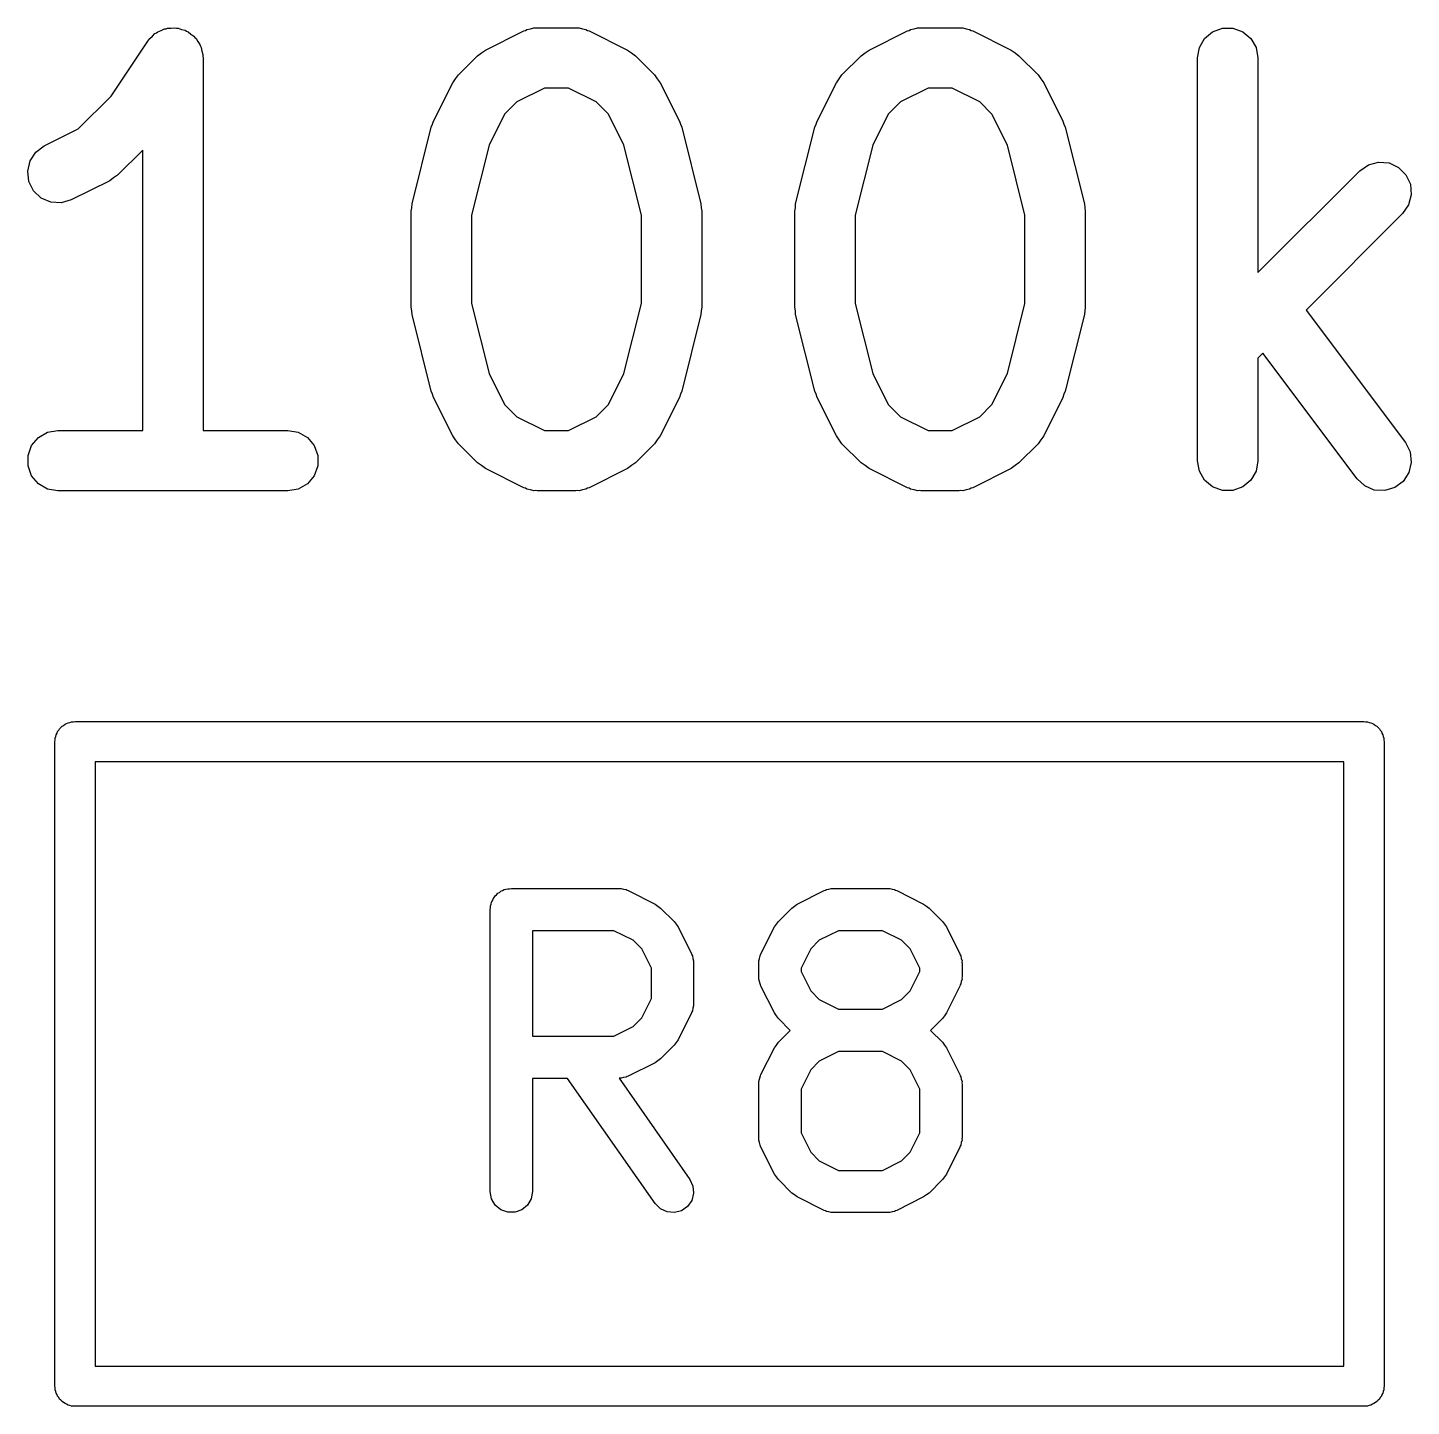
# Model space of a CAD drawing. Extents: x 1 to 57, y -99 to 45.
# Drawn here: x 38.782 to 42.218, y -17.35 to -13.927 of the extents above; entities that cross this region are included whole.
import ezdxf

# ---------------------------------------------------------------- set-up
doc = ezdxf.new("R2010")
doc.units = 0
doc.header["$MEASUREMENT"] = 0
doc.layers.add('BLACK', color=7, linetype='CONTINUOUS')

msp = doc.modelspace()

# ---------------------------------------------------------------- linework, layer by layer
at = {"layer": 'Black'}
for p, q in [((39.0923, -13.9484), (39.0984, -13.9419)), ((39.0984, -13.9419), (39.1022, -13.9401)), ((39.1022, -13.9401), (39.1054, -13.9374)), ((39.1054, -13.9374), (39.1138, -13.9344)), ((39.1138, -13.9344), (39.1218, -13.9304)), ((39.1218, -13.9304), (39.1259, -13.9299)), ((39.1259, -13.9299), (39.1298, -13.9285)), ((39.1298, -13.9285), (39.1388, -13.9285)), ((39.1388, -13.9285), (39.1477, -13.9275)), ((39.1477, -13.9275), (39.1517, -13.9285)), ((39.1517, -13.9285), (39.1559, -13.9285)), ((39.1559, -13.9285), (39.1643, -13.9316)), ((39.1643, -13.9316), (39.173, -13.9337)), ((39.173, -13.9337), (39.1765, -13.936)), ((39.1765, -13.936), (39.1804, -13.9374)), ((39.1804, -13.9374), (39.1872, -13.9432)), ((39.1872, -13.9432), (39.1947, -13.9481)), ((39.9188, -13.9829), (40.0141, -13.9353)), ((40.0141, -13.9353), (40.0182, -13.9341)), ((40.0182, -13.9341), (40.022, -13.9319)), ((40.022, -13.9319), (40.0306, -13.9304)), ((40.0306, -13.9304), (40.039, -13.9279)), ((40.039, -13.9279), (40.0434, -13.9281)), ((40.0434, -13.9281), (40.0476, -13.9274)), ((40.0476, -13.9274), (40.1429, -13.9274)), ((40.1429, -13.9274), (40.1471, -13.9281)), ((40.1471, -13.9281), (40.1514, -13.9279)), ((40.1514, -13.9279), (40.1599, -13.9304)), ((40.1599, -13.9304), (40.1685, -13.9319)), ((40.1685, -13.9319), (40.1723, -13.9341)), ((40.1723, -13.9341), (40.1764, -13.9353)), ((40.1764, -13.9353), (40.2716, -13.9829)), ((40.8712, -13.9829), (40.9665, -13.9353)), ((40.9665, -13.9353), (40.9706, -13.9341)), ((40.9706, -13.9341), (40.9743, -13.9319)), ((40.9743, -13.9319), (40.983, -13.9304)), ((40.983, -13.9304), (40.9914, -13.9279)), ((40.9914, -13.9279), (40.9957, -13.9281)), ((40.9957, -13.9281), (41, -13.9274)), ((41, -13.9274), (41.0952, -13.9274)), ((41.0952, -13.9274), (41.0995, -13.9281)), ((41.0995, -13.9281), (41.1038, -13.9279)), ((41.1038, -13.9279), (41.1122, -13.9304)), ((41.1122, -13.9304), (41.1209, -13.9319)), ((41.1209, -13.9319), (41.1246, -13.9341)), ((41.1246, -13.9341), (41.1288, -13.9353)), ((41.1288, -13.9353), (41.224, -13.9829)), ((41.7045, -13.9542), (41.7244, -13.9374)), ((41.7244, -13.9374), (41.7489, -13.9285)), ((41.7489, -13.9285), (41.7749, -13.9285)), ((41.7749, -13.9285), (41.7994, -13.9374)), ((41.7994, -13.9374), (41.8194, -13.9542)), ((38.9893, -14.0975), (39.0805, -13.9608)), ((39.0805, -13.9608), (39.0833, -13.9578)), ((39.0833, -13.9578), (39.0854, -13.9542)), ((39.0854, -13.9542), (39.0923, -13.9484)), ((39.1947, -13.9481), (39.1971, -13.9515)), ((39.1971, -13.9515), (39.2003, -13.9542)), ((39.2003, -13.9542), (39.2048, -13.9619)), ((39.2048, -13.9619), (39.2101, -13.9691)), ((39.2101, -13.9691), (39.2113, -13.9731)), ((39.2113, -13.9731), (39.2133, -13.9767)), ((39.2133, -13.9767), (39.2149, -13.9855)), ((41.6869, -14.0024), (41.6914, -13.9767)), ((41.6914, -13.9767), (41.7045, -13.9542)), ((41.8194, -13.9542), (41.8324, -13.9767)), ((41.8324, -13.9767), (41.8369, -14.0024)), ((39.2149, -13.9855), (39.2174, -13.9941)), ((39.2174, -13.9941), (39.2171, -13.9983)), ((39.2171, -13.9983), (39.2179, -14.0024)), ((39.2179, -14.0024), (39.2179, -14.9274)), ((39.8517, -14.0446), (39.8993, -13.997)), ((39.8993, -13.997), (39.9092, -13.9901)), ((39.9092, -13.9901), (39.9188, -13.9829)), ((40.2716, -13.9829), (40.2813, -13.9901)), ((40.2813, -13.9901), (40.2911, -13.997)), ((40.2911, -13.997), (40.3387, -14.0446)), ((40.8041, -14.0446), (40.8517, -13.997)), ((40.8517, -13.997), (40.8616, -13.9901)), ((40.8616, -13.9901), (40.8712, -13.9829)), ((41.224, -13.9829), (41.2337, -13.9901)), ((41.2337, -13.9901), (41.2435, -13.997)), ((41.2435, -13.997), (41.2911, -14.0446)), ((41.6869, -15.0024), (41.6869, -14.0024)), ((41.8369, -14.0024), (41.8369, -14.5356)), ((39.8448, -14.0544), (39.8517, -14.0446)), ((40.3387, -14.0446), (40.3456, -14.0544)), ((40.7972, -14.0544), (40.8041, -14.0446)), ((41.2911, -14.0446), (41.298, -14.0544)), ((39.7901, -14.1593), (39.8377, -14.0641)), ((39.8377, -14.0641), (39.8448, -14.0544)), ((40.0653, -14.0774), (39.9968, -14.1116)), ((40.1252, -14.0774), (40.0653, -14.0774)), ((40.1937, -14.1116), (40.1252, -14.0774)), ((40.3456, -14.0544), (40.3528, -14.0641)), ((40.3528, -14.0641), (40.4004, -14.1593)), ((40.7424, -14.1593), (40.7901, -14.0641)), ((40.7901, -14.0641), (40.7972, -14.0544)), ((41.0177, -14.0774), (40.9492, -14.1116)), ((41.0775, -14.0774), (41.0177, -14.0774)), ((41.146, -14.1116), (41.0775, -14.0774)), ((41.298, -14.0544), (41.3052, -14.0641)), ((41.3052, -14.0641), (41.3528, -14.1593)), ((38.908, -14.1788), (38.9893, -14.0975)), ((39.9968, -14.1116), (39.9664, -14.142)), ((40.2241, -14.142), (40.1937, -14.1116)), ((40.9492, -14.1116), (40.9188, -14.142)), ((41.1765, -14.142), (41.146, -14.1116)), ((39.9664, -14.142), (39.9279, -14.219)), ((40.2626, -14.219), (40.2241, -14.142)), ((40.9188, -14.142), (40.8803, -14.219)), ((41.215, -14.219), (41.1765, -14.142)), ((38.8236, -14.221), (38.908, -14.1788)), ((39.7368, -14.3651), (39.7844, -14.1747)), ((39.7844, -14.1747), (39.7877, -14.1672)), ((39.7877, -14.1672), (39.7901, -14.1593)), ((40.4004, -14.1593), (40.4028, -14.1672)), ((40.4028, -14.1672), (40.4061, -14.1747)), ((40.4061, -14.1747), (40.4537, -14.3651)), ((40.6891, -14.3651), (40.7368, -14.1747)), ((40.7368, -14.1747), (40.7401, -14.1672)), ((40.7401, -14.1672), (40.7424, -14.1593)), ((41.3528, -14.1593), (41.3551, -14.1672)), ((41.3551, -14.1672), (41.3585, -14.1747)), ((41.3585, -14.1747), (41.4061, -14.3651)), ((38.8027, -14.2365), (38.8236, -14.221)), ((39.9279, -14.219), (39.8845, -14.3926)), ((40.306, -14.3926), (40.2626, -14.219)), ((40.8803, -14.219), (40.8369, -14.3926)), ((41.2583, -14.3926), (41.215, -14.219)), ((38.7883, -14.2583), (38.8027, -14.2365)), ((39.0679, -14.2311), (39.0054, -14.2935)), ((39.0679, -14.9274), (39.0679, -14.2311)), ((38.7823, -14.2836), (38.7883, -14.2583)), ((38.7853, -14.3095), (38.7823, -14.2836)), ((41.8369, -14.5356), (42.0898, -14.2827)), ((42.0898, -14.2827), (42.1112, -14.2677)), ((42.1112, -14.2677), (42.1363, -14.261)), ((42.1363, -14.261), (42.1623, -14.2633)), ((42.1623, -14.2633), (42.1859, -14.2743)), ((42.1859, -14.2743), (42.2043, -14.2927)), ((38.7969, -14.3328), (38.7853, -14.3095)), ((38.9859, -14.3076), (38.8907, -14.3552)), ((38.9956, -14.3004), (38.9859, -14.3076)), ((39.0054, -14.2935), (38.9956, -14.3004)), ((42.2043, -14.2927), (42.2153, -14.3163)), ((42.2153, -14.3163), (42.2176, -14.3422)), ((38.8158, -14.3507), (38.7969, -14.3328)), ((38.8397, -14.361), (38.8158, -14.3507)), ((38.8907, -14.3552), (38.8657, -14.3626)), ((42.2176, -14.3422), (42.2108, -14.3674)), ((38.8657, -14.3626), (38.8397, -14.361)), ((39.7345, -14.3833), (39.7361, -14.3743)), ((39.7345, -14.6214), (39.7345, -14.3833)), ((39.7361, -14.3743), (39.7368, -14.3651)), ((39.8845, -14.3926), (39.8845, -14.6122)), ((40.306, -14.6122), (40.306, -14.3926)), ((40.4537, -14.3651), (40.4544, -14.3743)), ((40.4544, -14.3743), (40.456, -14.3833)), ((40.456, -14.3833), (40.456, -14.6214)), ((40.6869, -14.3833), (40.6885, -14.3743)), ((40.6869, -14.6214), (40.6869, -14.3833)), ((40.6885, -14.3743), (40.6891, -14.3651)), ((40.8369, -14.3926), (40.8369, -14.6122)), ((41.2583, -14.6122), (41.2583, -14.3926)), ((41.4061, -14.3651), (41.4067, -14.3743)), ((41.4067, -14.3743), (41.4083, -14.3833)), ((41.4083, -14.3833), (41.4083, -14.6214)), ((42.1959, -14.3887), (41.9562, -14.6285)), ((42.2108, -14.3674), (42.1959, -14.3887)), ((39.7361, -14.6305), (39.7345, -14.6214)), ((39.7368, -14.6396), (39.7361, -14.6305)), ((39.8845, -14.6122), (39.9279, -14.7857)), ((40.2626, -14.7857), (40.306, -14.6122)), ((40.4544, -14.6305), (40.4537, -14.6396)), ((40.456, -14.6214), (40.4544, -14.6305)), ((40.6885, -14.6305), (40.6869, -14.6214)), ((40.6891, -14.6396), (40.6885, -14.6305)), ((40.8369, -14.6122), (40.8803, -14.7857)), ((41.215, -14.7857), (41.2583, -14.6122)), ((41.4067, -14.6305), (41.4061, -14.6396)), ((41.4083, -14.6214), (41.4067, -14.6305)), ((41.9562, -14.6285), (42.2029, -14.9574)), ((39.7844, -14.8301), (39.7368, -14.6396)), ((40.4537, -14.6396), (40.4061, -14.8301)), ((40.7368, -14.8301), (40.6891, -14.6396)), ((41.4061, -14.6396), (41.3585, -14.8301)), ((41.849, -14.7356), (41.8369, -14.7477)), ((42.0829, -15.0474), (41.849, -14.7356)), ((41.8369, -14.7477), (41.8369, -15.0024)), ((39.9279, -14.7857), (39.9664, -14.8627)), ((40.2241, -14.8627), (40.2626, -14.7857)), ((40.8803, -14.7857), (40.9188, -14.8627)), ((41.1765, -14.8627), (41.215, -14.7857)), ((39.7877, -14.8376), (39.7844, -14.8301)), ((39.7901, -14.8454), (39.7877, -14.8376)), ((40.4028, -14.8376), (40.4004, -14.8454)), ((40.4061, -14.8301), (40.4028, -14.8376)), ((40.7401, -14.8376), (40.7368, -14.8301)), ((40.7424, -14.8454), (40.7401, -14.8376)), ((41.3551, -14.8376), (41.3528, -14.8454)), ((41.3585, -14.8301), (41.3551, -14.8376)), ((39.8377, -14.9407), (39.7901, -14.8454)), ((39.9664, -14.8627), (39.9968, -14.8931)), ((40.1937, -14.8931), (40.2241, -14.8627)), ((40.4004, -14.8454), (40.3528, -14.9407)), ((40.7901, -14.9407), (40.7424, -14.8454)), ((40.9188, -14.8627), (40.9492, -14.8931)), ((41.146, -14.8931), (41.1765, -14.8627)), ((41.3528, -14.8454), (41.3052, -14.9407)), ((39.9968, -14.8931), (40.0653, -14.9274)), ((40.1252, -14.9274), (40.1937, -14.8931)), ((40.9492, -14.8931), (41.0177, -14.9274)), ((41.0775, -14.9274), (41.146, -14.8931)), ((38.8089, -14.9449), (38.8315, -14.9319)), ((38.8315, -14.9319), (38.8571, -14.9274)), ((38.8571, -14.9274), (39.0679, -14.9274)), ((39.2179, -14.9274), (39.4286, -14.9274)), ((39.4286, -14.9274), (39.4542, -14.9319)), ((39.4542, -14.9319), (39.4768, -14.9449)), ((39.8448, -14.9503), (39.8377, -14.9407)), ((40.0653, -14.9274), (40.1252, -14.9274)), ((40.3528, -14.9407), (40.3456, -14.9503)), ((40.7972, -14.9503), (40.7901, -14.9407)), ((41.0177, -14.9274), (41.0775, -14.9274)), ((41.3052, -14.9407), (41.298, -14.9503)), ((38.7833, -14.9894), (38.7922, -14.9649)), ((38.7922, -14.9649), (38.8089, -14.9449)), ((39.4768, -14.9449), (39.4935, -14.9649)), ((39.4935, -14.9649), (39.5024, -14.9894)), ((39.8517, -14.9602), (39.8448, -14.9503)), ((39.8993, -15.0078), (39.8517, -14.9602)), ((40.3387, -14.9602), (40.2911, -15.0078)), ((40.3456, -14.9503), (40.3387, -14.9602)), ((40.8041, -14.9602), (40.7972, -14.9503)), ((40.8517, -15.0078), (40.8041, -14.9602)), ((41.2911, -14.9602), (41.2435, -15.0078)), ((41.298, -14.9503), (41.2911, -14.9602)), ((42.2029, -14.9574), (42.2146, -14.9806)), ((38.7833, -15.0154), (38.7833, -14.9894)), ((39.5024, -14.9894), (39.5024, -15.0154)), ((39.9092, -15.0147), (39.8993, -15.0078)), ((40.2911, -15.0078), (40.2813, -15.0147)), ((40.8616, -15.0147), (40.8517, -15.0078)), ((41.2435, -15.0078), (41.2337, -15.0147)), ((41.6914, -15.028), (41.6869, -15.0024)), ((41.8369, -15.0024), (41.8324, -15.028)), ((42.2177, -15.0065), (42.2118, -15.0318)), ((42.2146, -14.9806), (42.2177, -15.0065)), ((38.7922, -15.0399), (38.7833, -15.0154)), ((38.8089, -15.0598), (38.7922, -15.0399)), ((39.4935, -15.0399), (39.4768, -15.0598)), ((39.5024, -15.0154), (39.4935, -15.0399)), ((39.9188, -15.0218), (39.9092, -15.0147)), ((40.0141, -15.0695), (39.9188, -15.0218)), ((40.2716, -15.0218), (40.1764, -15.0695)), ((40.2813, -15.0147), (40.2716, -15.0218)), ((40.8712, -15.0218), (40.8616, -15.0147)), ((40.9665, -15.0695), (40.8712, -15.0218)), ((41.224, -15.0218), (41.1288, -15.0695)), ((41.2337, -15.0147), (41.224, -15.0218)), ((41.7045, -15.0506), (41.6914, -15.028)), ((41.8324, -15.028), (41.8194, -15.0506)), ((42.2118, -15.0318), (42.1976, -15.0537)), ((38.8315, -15.0729), (38.8089, -15.0598)), ((38.8571, -15.0774), (38.8315, -15.0729)), ((39.4286, -15.0774), (38.8571, -15.0774)), ((39.4542, -15.0729), (39.4286, -15.0774)), ((39.4768, -15.0598), (39.4542, -15.0729)), ((40.0182, -15.0707), (40.0141, -15.0695)), ((40.022, -15.0729), (40.0182, -15.0707)), ((40.0306, -15.0744), (40.022, -15.0729)), ((40.039, -15.0769), (40.0306, -15.0744)), ((40.0434, -15.0766), (40.039, -15.0769)), ((40.0476, -15.0774), (40.0434, -15.0766)), ((40.1429, -15.0774), (40.0476, -15.0774)), ((40.1471, -15.0766), (40.1429, -15.0774)), ((40.1514, -15.0769), (40.1471, -15.0766)), ((40.1599, -15.0744), (40.1514, -15.0769)), ((40.1685, -15.0729), (40.1599, -15.0744)), ((40.1723, -15.0707), (40.1685, -15.0729)), ((40.1764, -15.0695), (40.1723, -15.0707)), ((40.9706, -15.0707), (40.9665, -15.0695)), ((40.9743, -15.0729), (40.9706, -15.0707)), ((40.983, -15.0744), (40.9743, -15.0729)), ((40.9914, -15.0769), (40.983, -15.0744)), ((40.9957, -15.0766), (40.9914, -15.0769)), ((41, -15.0774), (40.9957, -15.0766)), ((41.0952, -15.0774), (41, -15.0774)), ((41.0995, -15.0766), (41.0952, -15.0774)), ((41.1038, -15.0769), (41.0995, -15.0766)), ((41.1122, -15.0744), (41.1038, -15.0769)), ((41.1209, -15.0729), (41.1122, -15.0744)), ((41.1246, -15.0707), (41.1209, -15.0729)), ((41.1288, -15.0695), (41.1246, -15.0707)), ((41.7244, -15.0673), (41.7045, -15.0506)), ((41.7489, -15.0762), (41.7244, -15.0673)), ((41.7749, -15.0762), (41.7489, -15.0762)), ((41.7994, -15.0673), (41.7749, -15.0762)), ((41.8194, -15.0506), (41.7994, -15.0673)), ((42.1019, -15.0652), (42.0829, -15.0474)), ((42.1258, -15.0754), (42.1019, -15.0652)), ((42.1518, -15.0768), (42.1258, -15.0754)), ((42.1768, -15.0693), (42.1518, -15.0768)), ((42.1976, -15.0537), (42.1768, -15.0693)), ((38.8617, -15.6679), (38.865, -15.665)), ((38.865, -15.665), (38.8679, -15.6617)), ((38.8679, -15.6617), (38.8716, -15.6595)), ((38.8716, -15.6595), (38.875, -15.6567)), ((38.875, -15.6567), (38.8791, -15.6552)), ((38.8791, -15.6552), (38.8829, -15.653)), ((38.8829, -15.653), (38.8872, -15.6523)), ((38.8872, -15.6523), (38.8913, -15.6508)), ((38.8913, -15.6508), (38.8957, -15.6508)), ((38.8957, -15.6508), (38.9, -15.65)), ((38.9, -15.65), (42.1, -15.65)), ((42.1, -15.65), (42.1043, -15.6508)), ((42.1043, -15.6508), (42.1087, -15.6508)), ((42.1087, -15.6508), (42.1128, -15.6523)), ((42.1128, -15.6523), (42.1171, -15.653)), ((42.1171, -15.653), (42.1209, -15.6552)), ((42.1209, -15.6552), (42.125, -15.6567)), ((42.125, -15.6567), (42.1284, -15.6595)), ((42.1284, -15.6595), (42.1321, -15.6617)), ((42.1321, -15.6617), (42.135, -15.665)), ((42.135, -15.665), (42.1383, -15.6679)), ((38.85, -15.7), (38.8508, -15.6957)), ((38.8508, -15.6913), (38.8523, -15.6872)), ((38.8508, -15.6957), (38.8508, -15.6913)), ((38.8523, -15.6872), (38.853, -15.6829)), ((38.853, -15.6829), (38.8552, -15.6791)), ((38.8552, -15.6791), (38.8567, -15.675)), ((38.8567, -15.675), (38.8595, -15.6716)), ((38.8595, -15.6716), (38.8617, -15.6679)), ((42.1383, -15.6679), (42.1405, -15.6716)), ((42.1405, -15.6716), (42.1433, -15.675)), ((42.1433, -15.675), (42.1448, -15.6791)), ((42.1448, -15.6791), (42.147, -15.6829)), ((42.147, -15.6829), (42.1477, -15.6872)), ((42.1477, -15.6872), (42.1492, -15.6913)), ((42.1492, -15.6913), (42.1492, -15.6957)), ((42.1492, -15.6957), (42.15, -15.7)), ((38.85, -17.3), (38.85, -15.7)), ((42.15, -15.7), (42.15, -17.3)), ((38.95, -15.75), (38.95, -17.25)), ((42.05, -15.75), (38.95, -15.75)), ((42.05, -17.25), (42.05, -15.75)), ((39.9466, -16.08), (39.9496, -16.0764)), ((39.9496, -16.0764), (39.9536, -16.0742)), ((39.9536, -16.0742), (39.9571, -16.0712)), ((39.9571, -16.0712), (39.9614, -16.0696)), ((39.9614, -16.0696), (39.9654, -16.0673)), ((39.9654, -16.0673), (39.9699, -16.0665)), ((39.9699, -16.0665), (39.9742, -16.065)), ((39.9742, -16.065), (39.9788, -16.065)), ((39.9788, -16.065), (39.9833, -16.0642)), ((39.9833, -16.0642), (40.25, -16.0642)), ((40.25, -16.0642), (40.253, -16.0647)), ((40.253, -16.0647), (40.256, -16.0645)), ((40.256, -16.0645), (40.2619, -16.0663)), ((40.2619, -16.0663), (40.268, -16.0673)), ((40.268, -16.0673), (40.2706, -16.0688)), ((40.2706, -16.0688), (40.2735, -16.0697)), ((40.2735, -16.0697), (40.3401, -16.103)), ((40.6932, -16.103), (40.7599, -16.0697)), ((40.7599, -16.0697), (40.7628, -16.0688)), ((40.7628, -16.0688), (40.7654, -16.0673)), ((40.7654, -16.0673), (40.7714, -16.0663)), ((40.7714, -16.0663), (40.7773, -16.0645)), ((40.7773, -16.0645), (40.7804, -16.0647)), ((40.7804, -16.0647), (40.7833, -16.0642)), ((40.7833, -16.0642), (40.9167, -16.0642)), ((40.9167, -16.0642), (40.9196, -16.0647)), ((40.9196, -16.0647), (40.9227, -16.0645)), ((40.9227, -16.0645), (40.9286, -16.0663)), ((40.9286, -16.0663), (40.9346, -16.0673)), ((40.9346, -16.0673), (40.9372, -16.0688)), ((40.9372, -16.0688), (40.9401, -16.0697)), ((40.9401, -16.0697), (41.0068, -16.103)), ((39.9316, -16.1075), (39.9332, -16.1032)), ((39.9316, -16.1121), (39.9316, -16.1075)), ((39.9332, -16.1032), (39.934, -16.0987)), ((39.934, -16.0987), (39.9363, -16.0947)), ((39.9363, -16.0947), (39.9379, -16.0904)), ((39.9379, -16.0904), (39.9408, -16.0869)), ((39.9408, -16.0869), (39.9431, -16.0829)), ((39.9431, -16.0829), (39.9466, -16.08)), ((40.3401, -16.103), (40.3469, -16.1081)), ((40.3469, -16.1081), (40.3538, -16.1129)), ((40.6795, -16.1129), (40.6864, -16.1081)), ((40.6864, -16.1081), (40.6932, -16.103)), ((41.0068, -16.103), (41.0136, -16.1081)), ((41.0136, -16.1081), (41.0205, -16.1129)), ((39.9308, -16.1167), (39.9316, -16.1121)), ((39.9308, -16.8167), (39.9308, -16.1167)), ((40.3538, -16.1129), (40.3871, -16.1462)), ((40.3871, -16.1462), (40.392, -16.1531)), ((40.6414, -16.1531), (40.6462, -16.1462)), ((40.6462, -16.1462), (40.6795, -16.1129)), ((41.0205, -16.1129), (41.0538, -16.1462)), ((41.0538, -16.1462), (41.0586, -16.1531)), ((40.0358, -16.1692), (40.0358, -16.4308)), ((40.2376, -16.1692), (40.0358, -16.1692)), ((40.2856, -16.1931), (40.2376, -16.1692)), ((40.392, -16.1531), (40.397, -16.1599)), ((40.397, -16.1599), (40.4303, -16.2265)), ((40.603, -16.2265), (40.6364, -16.1599)), ((40.6364, -16.1599), (40.6414, -16.1531)), ((40.7957, -16.1692), (40.7478, -16.1931)), ((40.9043, -16.1692), (40.7957, -16.1692)), ((40.9522, -16.1931), (40.9043, -16.1692)), ((41.0586, -16.1531), (41.0636, -16.1599)), ((41.0636, -16.1599), (41.097, -16.2265)), ((40.3069, -16.2144), (40.2856, -16.1931)), ((40.3308, -16.2624), (40.3069, -16.2144)), ((40.7265, -16.2144), (40.7025, -16.2624)), ((40.7478, -16.1931), (40.7265, -16.2144)), ((40.9735, -16.2144), (40.9522, -16.1931)), ((40.9975, -16.2624), (40.9735, -16.2144)), ((40.4303, -16.2265), (40.4312, -16.2294)), ((40.4312, -16.2294), (40.4327, -16.232)), ((40.4327, -16.232), (40.4337, -16.2381)), ((40.4337, -16.2381), (40.4355, -16.244)), ((40.4355, -16.244), (40.4353, -16.247)), ((40.4353, -16.247), (40.4358, -16.25)), ((40.5975, -16.25), (40.598, -16.247)), ((40.5978, -16.244), (40.5996, -16.2381)), ((40.598, -16.247), (40.5978, -16.244)), ((40.5996, -16.2381), (40.6007, -16.232)), ((40.6007, -16.232), (40.6022, -16.2294)), ((40.6022, -16.2294), (40.603, -16.2265)), ((41.097, -16.2265), (41.0978, -16.2294)), ((41.0978, -16.2294), (41.0993, -16.232)), ((41.0993, -16.232), (41.1004, -16.2381)), ((41.1004, -16.2381), (41.1022, -16.244)), ((41.1022, -16.244), (41.102, -16.247)), ((41.102, -16.247), (41.1025, -16.25)), ((40.3308, -16.3376), (40.3308, -16.2624)), ((40.4358, -16.25), (40.4358, -16.35)), ((40.5975, -16.2833), (40.5975, -16.25)), ((40.598, -16.2863), (40.5975, -16.2833)), ((40.7025, -16.2624), (40.7025, -16.2709)), ((40.7025, -16.2709), (40.7265, -16.3189)), ((40.9735, -16.3189), (40.9975, -16.2709)), ((40.9975, -16.2709), (40.9975, -16.2624)), ((41.1025, -16.2833), (41.102, -16.2863)), ((41.1025, -16.25), (41.1025, -16.2833)), ((40.5978, -16.2893), (40.598, -16.2863)), ((40.5996, -16.2952), (40.5978, -16.2893)), ((40.6007, -16.3013), (40.5996, -16.2952)), ((40.6022, -16.3039), (40.6007, -16.3013)), ((40.603, -16.3068), (40.6022, -16.3039)), ((40.6364, -16.3735), (40.603, -16.3068)), ((41.097, -16.3068), (41.0636, -16.3735)), ((41.0978, -16.3039), (41.097, -16.3068)), ((41.0993, -16.3013), (41.0978, -16.3039)), ((41.1004, -16.2952), (41.0993, -16.3013)), ((41.1022, -16.2893), (41.1004, -16.2952)), ((41.102, -16.2863), (41.1022, -16.2893)), ((40.3069, -16.3856), (40.3308, -16.3376)), ((40.4358, -16.35), (40.4353, -16.353)), ((40.7265, -16.3189), (40.7478, -16.3402)), ((40.7478, -16.3402), (40.7957, -16.3642)), ((40.9043, -16.3642), (40.9522, -16.3402)), ((40.9522, -16.3402), (40.9735, -16.3189)), ((40.2856, -16.4069), (40.3069, -16.3856)), ((40.4303, -16.3735), (40.397, -16.4401)), ((40.4312, -16.3706), (40.4303, -16.3735)), ((40.4327, -16.368), (40.4312, -16.3706)), ((40.4337, -16.3619), (40.4327, -16.368)), ((40.4355, -16.356), (40.4337, -16.3619)), ((40.4353, -16.353), (40.4355, -16.356)), ((40.6414, -16.3802), (40.6364, -16.3735)), ((40.6462, -16.3871), (40.6414, -16.3802)), ((40.7957, -16.3642), (40.9043, -16.3642)), ((41.0586, -16.3802), (41.0538, -16.3871)), ((41.0636, -16.3735), (41.0586, -16.3802)), ((40.2376, -16.4308), (40.2856, -16.4069)), ((40.6758, -16.4167), (40.6462, -16.3871)), ((40.6462, -16.4462), (40.6758, -16.4167)), ((41.0538, -16.3871), (41.0242, -16.4167)), ((41.0242, -16.4167), (41.0538, -16.4462)), ((40.0358, -16.4308), (40.2376, -16.4308)), ((40.3871, -16.4538), (40.3538, -16.4871)), ((40.392, -16.4469), (40.3871, -16.4538)), ((40.397, -16.4401), (40.392, -16.4469)), ((40.6364, -16.4599), (40.6414, -16.4531)), ((40.6414, -16.4531), (40.6462, -16.4462)), ((41.0538, -16.4462), (41.0586, -16.4531)), ((41.0586, -16.4531), (41.0636, -16.4599)), ((40.3538, -16.4871), (40.3469, -16.4919)), ((40.603, -16.5265), (40.6364, -16.4599)), ((40.7957, -16.4692), (40.7478, -16.4931)), ((40.9043, -16.4692), (40.7957, -16.4692)), ((40.9522, -16.4931), (40.9043, -16.4692)), ((41.0636, -16.4599), (41.097, -16.5265)), ((40.3401, -16.497), (40.2735, -16.5303)), ((40.3469, -16.4919), (40.3401, -16.497)), ((40.7265, -16.5144), (40.7025, -16.5624)), ((40.7478, -16.4931), (40.7265, -16.5144)), ((40.9735, -16.5144), (40.9522, -16.4931)), ((40.9975, -16.5624), (40.9735, -16.5144)), ((40.1227, -16.5358), (40.0358, -16.5358)), ((40.0358, -16.5358), (40.0358, -16.8167)), ((40.3403, -16.8468), (40.1227, -16.5358)), ((40.253, -16.5353), (40.2507, -16.5357)), ((40.2507, -16.5357), (40.4263, -16.7866)), ((40.256, -16.5355), (40.253, -16.5353)), ((40.2619, -16.5337), (40.256, -16.5355)), ((40.268, -16.5327), (40.2619, -16.5337)), ((40.2706, -16.5312), (40.268, -16.5327)), ((40.2735, -16.5303), (40.2706, -16.5312)), ((40.5975, -16.55), (40.598, -16.547)), ((40.5975, -16.6833), (40.5975, -16.55)), ((40.5978, -16.544), (40.5996, -16.5381)), ((40.598, -16.547), (40.5978, -16.544)), ((40.5996, -16.5381), (40.6007, -16.532)), ((40.6007, -16.532), (40.6022, -16.5294)), ((40.6022, -16.5294), (40.603, -16.5265)), ((41.097, -16.5265), (41.0978, -16.5294)), ((41.0978, -16.5294), (41.0993, -16.532)), ((41.0993, -16.532), (41.1004, -16.5381)), ((41.1004, -16.5381), (41.1022, -16.544)), ((41.1022, -16.544), (41.102, -16.547)), ((41.102, -16.547), (41.1025, -16.55)), ((41.1025, -16.55), (41.1025, -16.6833)), ((40.7025, -16.5624), (40.7025, -16.6709)), ((40.9975, -16.6709), (40.9975, -16.5624)), ((40.598, -16.6863), (40.5975, -16.6833)), ((40.5978, -16.6893), (40.598, -16.6863)), ((40.5996, -16.6952), (40.5978, -16.6893)), ((40.6007, -16.7013), (40.5996, -16.6952)), ((40.7025, -16.6709), (40.7265, -16.7189)), ((40.9735, -16.7189), (40.9975, -16.6709)), ((41.1004, -16.6952), (41.0993, -16.7013)), ((41.1022, -16.6893), (41.1004, -16.6952)), ((41.1025, -16.6833), (41.102, -16.6863)), ((41.102, -16.6863), (41.1022, -16.6893)), ((40.6022, -16.7039), (40.6007, -16.7013)), ((40.603, -16.7068), (40.6022, -16.7039)), ((40.6364, -16.7735), (40.603, -16.7068)), ((40.7265, -16.7189), (40.7478, -16.7402)), ((40.9522, -16.7402), (40.9735, -16.7189)), ((41.097, -16.7068), (41.0636, -16.7735)), ((41.0978, -16.7039), (41.097, -16.7068)), ((41.0993, -16.7013), (41.0978, -16.7039)), ((40.7478, -16.7402), (40.7957, -16.7642)), ((40.7957, -16.7642), (40.9043, -16.7642)), ((40.9043, -16.7642), (40.9522, -16.7402)), ((40.4263, -16.7866), (40.434, -16.8031)), ((40.6414, -16.7802), (40.6364, -16.7735)), ((40.6462, -16.7871), (40.6414, -16.7802)), ((40.6795, -16.8205), (40.6462, -16.7871)), ((41.0538, -16.7871), (41.0205, -16.8205)), ((41.0586, -16.7802), (41.0538, -16.7871)), ((41.0636, -16.7735), (41.0586, -16.7802)), ((39.934, -16.8346), (39.9308, -16.8167)), ((40.0358, -16.8167), (40.0327, -16.8346)), ((40.4356, -16.8212), (40.4309, -16.8389)), ((40.434, -16.8031), (40.4356, -16.8212)), ((40.6864, -16.8253), (40.6795, -16.8205)), ((40.6932, -16.8303), (40.6864, -16.8253)), ((40.7599, -16.8636), (40.6932, -16.8303)), ((41.0068, -16.8303), (40.9401, -16.8636)), ((41.0136, -16.8253), (41.0068, -16.8303)), ((41.0205, -16.8205), (41.0136, -16.8253)), ((39.9431, -16.8504), (39.934, -16.8346)), ((39.9571, -16.8621), (39.9431, -16.8504)), ((39.9742, -16.8684), (39.9571, -16.8621)), ((40.0096, -16.8621), (39.9925, -16.8684)), ((40.0236, -16.8504), (40.0096, -16.8621)), ((40.0327, -16.8346), (40.0236, -16.8504)), ((40.3532, -16.8597), (40.3403, -16.8468)), ((40.3697, -16.8674), (40.3532, -16.8597)), ((40.3879, -16.869), (40.3697, -16.8674)), ((40.4055, -16.8643), (40.3879, -16.869)), ((40.4205, -16.8538), (40.4055, -16.8643)), ((40.4309, -16.8389), (40.4205, -16.8538)), ((40.7628, -16.8645), (40.7599, -16.8636)), ((40.7654, -16.866), (40.7628, -16.8645)), ((40.7714, -16.8671), (40.7654, -16.866)), ((40.7773, -16.8688), (40.7714, -16.8671)), ((40.9286, -16.8671), (40.9227, -16.8688)), ((40.9346, -16.866), (40.9286, -16.8671)), ((40.9372, -16.8645), (40.9346, -16.866)), ((40.9401, -16.8636), (40.9372, -16.8645)), ((39.9925, -16.8684), (39.9742, -16.8684)), ((40.7804, -16.8686), (40.7773, -16.8688)), ((40.7833, -16.8692), (40.7804, -16.8686)), ((40.9167, -16.8692), (40.7833, -16.8692)), ((40.9196, -16.8686), (40.9167, -16.8692)), ((40.9227, -16.8688), (40.9196, -16.8686)), ((38.95, -17.25), (42.05, -17.25)), ((38.8508, -17.3043), (38.85, -17.3)), ((38.8508, -17.3087), (38.8508, -17.3043)), ((38.8523, -17.3128), (38.8508, -17.3087)), ((38.853, -17.3171), (38.8523, -17.3128)), ((42.1477, -17.3128), (42.147, -17.3171)), ((42.1492, -17.3087), (42.1477, -17.3128)), ((42.15, -17.3), (42.1492, -17.3043)), ((42.1492, -17.3043), (42.1492, -17.3087)), ((38.8552, -17.3209), (38.853, -17.3171)), ((38.8567, -17.325), (38.8552, -17.3209)), ((38.8595, -17.3284), (38.8567, -17.325)), ((38.8617, -17.3321), (38.8595, -17.3284)), ((38.865, -17.335), (38.8617, -17.3321)), ((38.8679, -17.3383), (38.865, -17.335)), ((38.8716, -17.3405), (38.8679, -17.3383)), ((38.875, -17.3433), (38.8716, -17.3405)), ((38.8791, -17.3448), (38.875, -17.3433)), ((38.8829, -17.347), (38.8791, -17.3448)), ((38.8872, -17.3477), (38.8829, -17.347)), ((38.8913, -17.3492), (38.8872, -17.3477)), ((42.1128, -17.3477), (42.1087, -17.3492)), ((42.1171, -17.347), (42.1128, -17.3477)), ((42.1209, -17.3448), (42.1171, -17.347)), ((42.125, -17.3433), (42.1209, -17.3448)), ((42.1284, -17.3405), (42.125, -17.3433)), ((42.1321, -17.3383), (42.1284, -17.3405)), ((42.135, -17.335), (42.1321, -17.3383)), ((42.1383, -17.3321), (42.135, -17.335)), ((42.1405, -17.3284), (42.1383, -17.3321)), ((42.1433, -17.325), (42.1405, -17.3284)), ((42.1448, -17.3209), (42.1433, -17.325)), ((42.147, -17.3171), (42.1448, -17.3209)), ((38.8957, -17.3492), (38.8913, -17.3492)), ((38.9, -17.35), (38.8957, -17.3492)), ((42.1, -17.35), (38.9, -17.35)), ((42.1043, -17.3492), (42.1, -17.35)), ((42.1087, -17.3492), (42.1043, -17.3492))]:
    msp.add_line(p, q, dxfattribs=at)

doc.saveas('drawing.dxf')
